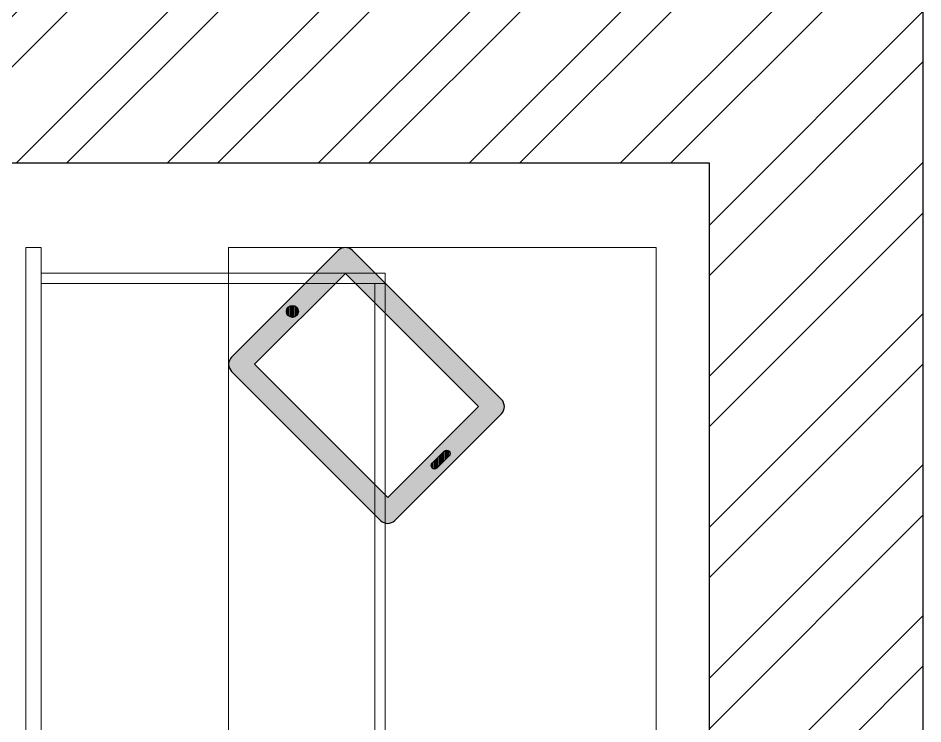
# Model space of a CAD drawing. Header units: feet. Extents: x 3067008 to 3074218, y -5466580 to -5451130.
# Drawn here: x 3072510 to 3073568, y -5454466 to -5453641 of the extents above; entities that cross this region are included whole.
import ezdxf

# ---------------------------------------------------------------- set-up
doc = ezdxf.new("R2010")
doc.units = ezdxf.units.FT
doc.header["$LTSCALE"] = 33
doc.header["$MEASUREMENT"] = 0
doc.layers.add('A-WALL', color=1, linetype='Continuous')
for name, color, linetype, lineweight in [('LENS-DIM', 252, 'Continuous', 5), ('LENS-FURNITURE', 13, 'Continuous', 9), ('LN-HATCH', 251, 'Continuous', 0)]:
    doc.layers.add(name, color=color, linetype=linetype, lineweight=lineweight)

# ---------------------------------------------------------------- blocks, each defined once
blk = doc.blocks.new('A$Ceb5d2849')
at = {"layer": 'LN-HATCH'}
h = blk.add_hatch(dxfattribs=at)
h.set_pattern_fill('ANSI32', color=256, scale=333, angle=180)
h.set_pattern_definition([(225, (-4855153.921545184, 5277309.766559889), (88.29995930067012, -88.29995930067015), []), (225, (-4855212.788184619, 5277309.766559889), (88.29995930067012, -88.29995930067015), [])])
edge = h.paths.add_edge_path()
edge.add_line((3911.997087976896, -6821.441672743297), (3911.997087976896, -9854.441672743298))
edge.add_line((3911.997087976896, -9854.441672743298), (4156.997087976895, -9854.441672743298))
edge.add_line((4156.997087976895, -9854.441672743298), (4156.997087976895, -6769.441672743297))
edge.add_line((4156.997087976895, -6769.441672743297), (3911.997087976896, -6769.441672743297))
edge = h.paths.add_edge_path()
edge.add_line((4156.997087976895, -3694.441672743298), (3911.997087976896, -3694.441672743298))
edge.add_line((3911.997087976896, -3694.441672743298), (3911.997087976896, -6514.441672743298))
edge.add_line((3911.997087976896, -6514.441672743298), (4156.997087976895, -6514.441672743298))
edge.add_line((4156.997087976895, -6571.441672742366), (4156.997087976895, -3698.258792048321))
h.paths.add_polyline_path([(4156.997087976895, -474.4416727432981), (3906.997087976895, -474.4416727432981), (3906.997087976895, -3434.441672743298), (4156.997087976895, -3434.441672743298)])
h.paths.add_polyline_path([(4156.997087976895, 1955.55832725577), (366.9970879768953, 1955.55832725577), (366.9970879768953, 1705.558327256702), (3906.997087976895, 1705.558327256702), (3906.997087976895, -224.4416727432981), (4156.997087976895, -224.4416727432981)])
edge = h.paths.add_edge_path()
edge.add_line((-2403.002912023105, 2980.558327257633), (-2153.002912023105, 2980.558327257633))
edge.add_line((-2183.002912023105, 2980.558327256702), (-2183.002912023105, 4135.558327257633))
edge.add_line((-2183.002912023105, 4135.558327257633), (-883.0029120231047, 4135.558327257633))
edge.add_line((-883.0029120231047, 4135.558327257633), (-883.0029120231047, 1705.55832725577))
edge.add_line((-883.0029120231047, 1705.55832725577), (131.9970879713073, 1705.55832725577))
edge.add_line((131.9970879713073, 1705.55832725577), (131.9970879713073, 1955.55832725577))
edge.add_line((131.9970879713073, 1955.55832725577), (-633.0029120231047, 1955.55832725577))
edge.add_line((-633.0029120231047, 1955.55832725577), (-633.0029120231047, 4385.558327257633))
edge.add_line((-633.0029120231047, 4385.558327257633), (-2403.002912023105, 4385.558327257633))
edge.add_line((-2403.002912023105, 4385.558327257633), (-2403.002912023105, 2987.834062271751))
edge = h.paths.add_edge_path()
edge.add_line((-2403.002912023105, 2698.558327257633), (-2403.002912023105, -291.4416727423668))
edge.add_line((-2403.002912023105, -259.4416727423668), (-2183.002912023105, -259.4416727423668))
edge.add_line((-2183.002912023105, -259.4416727423668), (-2183.002912023105, 2695.558327257634))
edge.add_line((-2183.002912023105, 2695.558327257634), (-2403.002912023105, 2695.558327257634))
h.paths.add_polyline_path([(-2153.002912023105, -529.4416727423667), (-2403.002912023105, -529.4416727423667), (-2403.002912023105, -3449.441672742367), (-2153.002912023105, -3449.441672742367)])
edge = h.paths.add_edge_path()
edge.add_line((-2403.002912023105, -6548.441672742367), (-2153.002912023105, -6548.441672742367))
edge.add_line((-2153.002912023105, -6571.441672743297), (-2153.002912023105, -3699.441672742367))
edge.add_line((-2153.002912023105, -3699.441672742367), (-2403.002912023105, -3699.441672742367))
edge.add_line((-2403.002912023105, -3699.441672742367), (-2403.002912023105, -6571.441672743297))
edge = h.paths.add_edge_path()
edge.add_line((-2403.002912023105, -6791.441672742367), (-2403.002912023105, -9911.441672742369))
edge.add_line((-2403.002912023105, -9876.441672742367), (-2153.002912023105, -9876.441672742367))
edge.add_line((-2153.002912023105, -9876.441672742367), (-2153.002912023105, -6796.441672742367))
edge.add_line((-2153.002912023105, -6796.441672742367), (-2403.002912023105, -6796.441672742367))
at = {"layer": 'A-WALL'}
for p, q in [((4156.997087976895, 1955.55832725577), (4156.997087976895, -10131.44167274329)), ((386.9970879713073, 1705.55832725577), (3906.997087976895, 1705.55832725577)), ((3906.997087976895, 1705.55832725577), (3906.997087976895, -224.4416727432981))]:
    blk.add_line(p, q, dxfattribs=at)
blk = doc.blocks.new('TRIAL SET CABINET 633x500')
at = {"layer": 'LENS-FURNITURE'}
h = blk.add_hatch(color=9, dxfattribs=at)
h.dxf.hatch_style = 1
edge = h.paths.add_edge_path()
edge.add_line((-8.54246803093703, -981.9670201920668), (115.9083254579454, -857.5162267031847))
edge.add_arc((107.4230440836399, -849.030945328879), 12.00000000009463, 315, 405)
edge.add_line((115.9083254579454, -840.5456639545736), (-58.03994271345434, -666.5973957831737))
edge.add_arc((-66.52522408775982, -675.0826771574792), 12.00000000009463, 45.00000000000002, 135)
edge.add_line((-75.01050546206531, -666.5973957831737), (-199.4612989509478, -791.0481892720562))
edge.add_arc((-190.9760175766423, -799.5334706454303), 11.99999999943607, 135.0000000031442, 225.0000000031442)
edge.add_line((-199.4612989500165, -808.0187520197359), (-25.5130307786167, -981.967020191136))
edge.add_arc((-17.02774940431148, -973.4817388177615), 11.99999999943605, 224.9999999968574, 314.9999999968578)
h.paths.add_polyline_path([(-17.02774940524252, -955.0969625067663), (89.03826777357607, -849.0309453279477), (-66.52522408775982, -693.4674534666119), (-172.5912412665784, -799.5334706454305)], flags=16)
edge = h.paths.add_edge_path(flags=16)
edge.add_line((-138.2965623782947, -741.9042679787381), (-124.1544267544522, -727.7621323548956))
edge.add_arc((-121.3259996296837, -730.5905594796641), 4.000000000031514, 45.00000000000051, 134.9999999999996, ccw=False)
edge.add_arc((-121.3259996296838, -730.5905594796641), 4.000000000031584, -45.000000000000625, 44.999999999999375, ccw=False)
edge.add_line((-118.4975725049153, -733.4189866044327), (-132.6397081287578, -747.561122228275))
edge.add_arc((-135.4681352535263, -744.7326951035067), 4.000000000031524, 225.0000000000006, 314.99999999999966, ccw=False)
edge.add_arc((-135.4681352535261, -744.7326951035066), 4.000000000031665, 135.0000000000006, 225.0000000000006, ccw=False)
edge = h.paths.add_edge_path(flags=16)
edge.add_arc((44.84409394953398, -910.9027886827243), 7, 0, 360)
at = {"layer": 'LENS-FURNITURE', "lineweight": 0}
h = blk.add_hatch(dxfattribs=at)
h.set_pattern_fill('ANSI31', color=252, scale=10, angle=405)
h.set_pattern_definition([(90, (-3772352.875833935, -3684050.327587578), (-1.25, 2e-16), [])])
edge = h.paths.add_edge_path()
edge.add_line((-138.2965623782947, -741.9042679787381), (-124.1544267544522, -727.7621323548956))
edge.add_arc((-121.3259996296837, -730.5905594796641), 4.000000000031514, 45.00000000000051, 134.9999999999996, ccw=False)
edge.add_arc((-121.3259996296838, -730.5905594796641), 4.000000000031584, -45.000000000000625, 44.999999999999375, ccw=False)
edge.add_line((-118.4975725049153, -733.4189866044327), (-132.6397081287578, -747.561122228275))
edge.add_arc((-135.4681352535263, -744.7326951035067), 4.000000000031524, 225.0000000000006, 314.99999999999966, ccw=False)
edge.add_arc((-135.4681352535261, -744.7326951035066), 4.000000000031665, 135.0000000000006, 225.0000000000006, ccw=False)
edge = h.paths.add_edge_path()
edge.add_arc((44.84409394953398, -910.9027886827243), 7, 0, 360)
blk.add_circle((0, 0), 50.09224864585668)
at = {"layer": 'LENS-FURNITURE'}
blk.add_lwpolyline([(119.4230440827086, -352.4817388160154), (119.4230440827086, -985.4817388160156), (-380.5769559172913, -985.4817388160156), (-380.5769559172913, -352.4817388160154)], close=True, dxfattribs=at)
at = {"layer": 'LENS-FURNITURE', "color": 146}
for points in [[(338.5359051078558, -352.4817388160154), (338.5359051078558, -985.4817388160156), (356.5359051078559, -985.4817388160156), (356.5359051078559, -352.4817388160154)], [(-63.4640948921442, -382.4817388160154), (-63.4640948921442, -394.4817388160154), (338.5359051078558, -394.4817388160154), (338.5359051078558, -382.4817388160154)], [(-63.4640948921442, -394.4817388160154), (-63.4640948921442, -943.4817388160153), (-51.4640948921442, -943.4817388160153), (-51.4640948921442, -394.4817388160154)], [(-63.4640948921442, -955.4817388160152), (-63.4640948921442, -943.4817388160153), (338.5359051078558, -943.4817388160153), (338.5359051078558, -955.4817388160152)]]:
    blk.add_lwpolyline(points, close=True, dxfattribs=at)
at = {"layer": 'LENS-FURNITURE', "color": 18, "lineweight": 30}
for points in [[(-8.54246803093703, -981.9670201920668), (115.9083254579454, -857.5162267031847, 0.4142135623730951), (115.9083254579454, -840.5456639545736), (-58.03994271345434, -666.5973957831737, 0.4142135623730951), (-75.01050546206531, -666.5973957831737), (-199.4612989509478, -791.0481892720562, 0.4142135623730951), (-199.4612989500165, -808.0187520197359), (-25.51303077861669, -981.967020191136, 0.4142135623730951)], [(-138.2965623782947, -741.9042679787381), (-124.1544267544522, -727.7621323548956, -0.4142135623730951), (-118.4975725049153, -727.7621323548956), (-118.4975725049153, -727.7621323548956, -0.4142135623730951), (-118.4975725049153, -733.4189866044327), (-132.6397081287578, -747.561122228275, -0.4142135623730951), (-138.2965623782947, -747.561122228275), (-138.2965623782947, -747.561122228275, -0.4142135623730951)]]:
    blk.add_lwpolyline(points, format="xyb", close=True, dxfattribs=at)
blk.add_lwpolyline([(-17.02774940524252, -955.0969625067663), (89.03826777357607, -849.0309453279477), (-66.52522408775982, -693.4674534666119), (-172.5912412665784, -799.5334706454305)], close=True, dxfattribs=at)
blk.add_circle((44.84409394953398, -910.9027886827243), 7, dxfattribs=at)

msp = doc.modelspace()

# ---------------------------------------------------------------- block references
at = {"layer": 'LENS-DIM', "color": 2}
msp.add_blockref('A$Ceb5d2849', (3069411.313276538, -5455515.528144094), dxfattribs=at)
at = {"layer": 'LENS-FURNITURE', "rotation": 180}
msp.add_blockref('TRIAL SET CABINET 633x500', (3072875.915367794, -5454894.470591898), dxfattribs=at)

doc.saveas('drawing.dxf')
